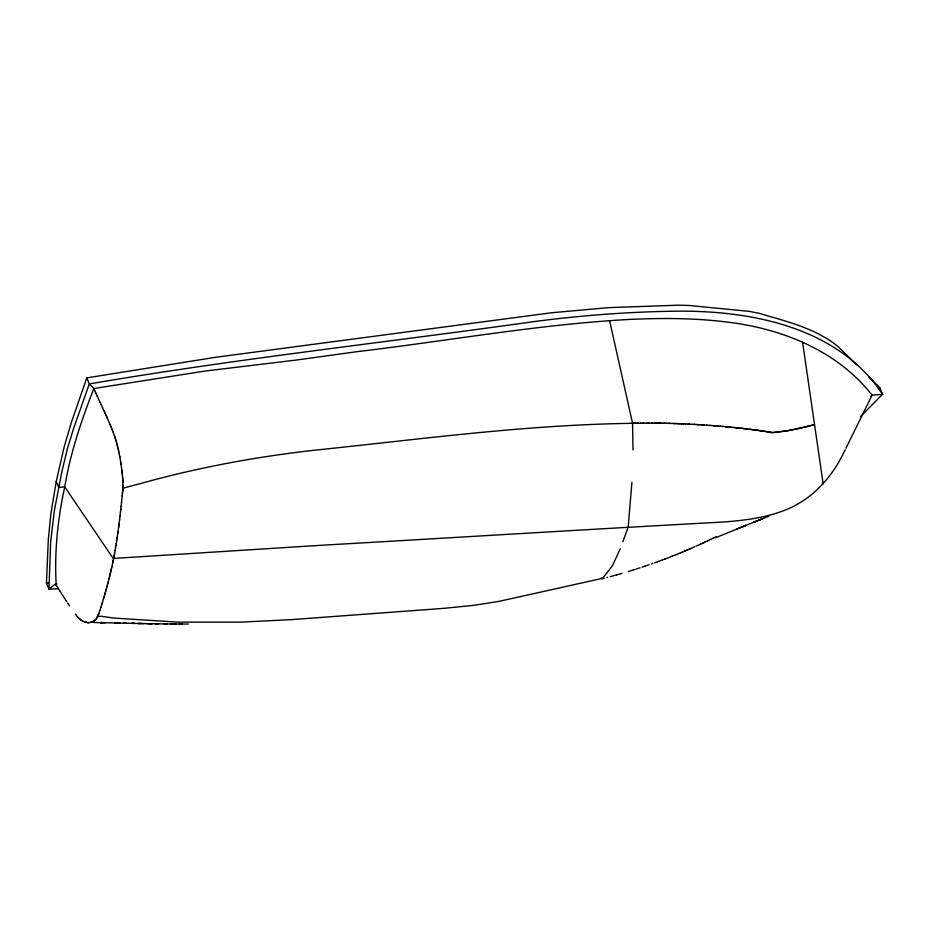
<?xml version="1.0" encoding="UTF-8"?>
<svg xmlns="http://www.w3.org/2000/svg" width="929" height="929" viewBox="0 0 929 929"><rect width="100%" height="100%" fill="white"/><g stroke="black" fill="none" stroke-linecap="round" stroke-linejoin="round"><path stroke-width="1.39" d="M122.419 493.775L122.976 485.356M631.929 482.163L628.19 527.091L622.883 541.712M58.608 588.8L48.97 589.125L46.45 583.075L48.331 539.157L50.898 513.702L56.251 481.396L64.217 446.675L71.312 422.567L86.792 377.882L216.004 357.224L551.28 312.794L608.925 307.615L675.476 305.293A116.45 72.09 -22.4 0 0 678.077 305.165L689.643 305.49A108.101 66.923 -22.4 0 0 692 305.757L746.312 311.076A96.674 67.143 -29.5 0 0 748.728 311.273L759.33 313.328A101.354 70.395 -29.5 0 0 761.455 314.014C788.187 321.794 816.545 328.866 838.481 346.877A107.927 73.066 -25.5 0 0 839.828 348.282L856.573 364.772M122.709 490.791L122.605 491.847M122.733 490.617L122.86 489.386M122.465 493.253L122.535 492.544M122.198 495.865L122.442 493.462M122.222 495.749L121.548 502.206M121.56 502.066L121.084 506.468M120.793 509.138L121.107 506.317M120.689 510.067L120.816 508.964M120.7 509.963L120.387 512.843M120.387 512.762L119.98 516.338M119.992 516.199L119.644 519.218M119.516 520.205L119.655 519.09M119.527 520.124L119.063 523.886M119.04 524.026L118.877 525.315M118.796 525.953L118.889 525.21M118.807 525.814L118.657 526.998M118.575 527.602L118.668 526.906M118.587 527.544L117.995 531.818M118.006 531.748L117.844 532.932M117.867 532.77L117.17 537.485M117.1 537.949L117.193 537.357M117.019 538.53L117.124 537.798M116.973 538.832L116.787 540.004M116.822 539.83L116.648 540.933M116.497 541.862L116.613 541.166M116.52 541.758L116.183 543.883M116.195 543.79L115.904 545.59M115.858 545.834L115.521 547.913M115.521 547.855L115.068 550.525M115.08 550.444L114.639 553.022M114.511 553.73L114.65 552.964M114.534 553.603L114.279 555.019M114.07 556.157L114.244 555.252M113.965 556.761L114.104 556.006M113.965 556.726L113.744 557.969M113.547 558.979L64.763 486.912C70.279 453.027 81.462 420.442 93.817 388.519L205.669 370.973L296.409 360.046L357.607 351.58C448.219 340.908 538.367 324.384 629.595 319.425C662.609 317.904 695.833 317.997 728.661 322.258C782.741 328.947 837.865 351.116 872.087 395.197L882.55 394.279L879.798 387.695L869.114 377.151M113.292 560.187L113.57 558.863M113.315 560.071L113.141 560.895M113.164 560.768L112.85 562.266M112.757 562.66L112.885 562.08M112.49 563.891L112.63 563.241M112.514 563.822L111.875 566.713M111.898 566.597L111.608 567.863M111.387 568.862L111.654 567.677M111.41 568.757L111.248 569.442M111.283 569.291L111.027 570.441M111.039 570.36L110.888 571.01M110.911 570.894L110.586 572.287M110.609 572.229L110.284 573.553M110.319 573.425L110.156 574.087M110.191 573.983L110.04 574.621M109.97 574.877L109.715 575.934M109.738 575.817L109.506 576.804M109.517 576.735L109.134 578.302M108.867 579.359L109.157 578.21M108.739 579.882L108.379 581.287M108.403 581.194L107.834 583.366M107.857 583.273L107.509 584.62M107.067 586.28L107.52 584.573M107.102 586.129L106.614 587.941M106.161 589.578L106.661 587.79M106.196 589.485L105.674 591.367M105.697 591.285L105.337 592.563M105.36 592.458L105.012 593.677M104.965 593.828L104.675 594.839M104.698 594.757L104.35 595.965M104.385 595.849L103.793 597.846M103.839 597.695L103.409 599.159M102.538 602.015L103.421 599.089M102.573 601.887L102.178 603.176M102.236 602.979L101.946 603.931M101.981 603.804L100.796 607.531M100.831 607.427L100.553 608.263M100.46 608.565L99.682 610.899M99.717 610.806L97.986 615.857M98.753 613.639L96.221 618.935L97.173 617.518M620.247 548.737L612.455 565.761L603.188 577.536M845.924 448.266L872.087 395.197L870.937 396.346M845.158 449.764L844.856 450.356M844.542 450.948C832.187 477.843 810.692 501.172 782.299 511.147C763.801 518.045 744.001 520.345 724.434 521.959C589.88 529.216 455.384 537.589 320.842 545.3L113.652 558.422M97.673 616.682L100.901 616.264L113.164 617.959A131.732 89.207 -22.6 0 1 116.253 618.215L178.136 622.151L240.657 622.151L292.136 619.585L444.097 608.321L473.732 605.336L498.989 601.377L602.41 578.361M861.717 415.391L882.55 394.279C837.958 326.753 750.017 310.065 674.477 311.215C627.574 311.854 580.706 315.523 534.198 321.562C385.907 342.487 236.965 358.629 89.312 383.932L73.89 427.561L67.445 448.556L61.744 472.153L54.254 511.24L50.665 542.048L48.97 589.125L55.357 584.132L56.959 583.888M860.417 416.598L861.067 415.995M878.462 388.879L879.798 387.695M93.666 621.118L95.815 619.457A27.51 9.894 81.5 0 1 95.072 620.189L93.504 621.211M715.899 536.811L716.48 536.521M714.726 537.38L713.217 538.123M713.565 537.961L711.231 539.087M710.65 539.366L709.617 539.865M708.897 540.213L707.724 540.771M707.55 540.852L703.032 542.977M703.613 542.699L704.786 542.153M702.893 543.035L700.814 543.999M700.675 544.057L699.502 544.603M92.621 621.64L93.33 621.292L92.494 621.698M699.258 544.708L696.135 546.124M694.776 546.728L691.954 547.971M691.222 548.296L689.864 548.888M690.63 548.551L688.819 549.341M688.853 549.329L687.239 550.014M686.194 550.467L687.065 550.096M686.473 550.351L684.615 551.141M685.277 550.851L682.513 552.023M681.991 552.244L682.896 551.861M680.934 552.674L681.7 552.36M715.574 537.775L745.824 525.419L736.802 529.065M680.411 552.894L681.108 552.604M679.912 553.092L678.298 553.754M677.52 554.079L676.324 554.555M757.472 520.786L753.524 522.342L762.268 518.858L741.795 527.057M676.184 554.613L674.071 555.461M758.378 520.426L768.794 516.292M672.131 556.239L673.014 555.89M672.48 556.099L669.31 557.342M668.532 557.644L664.316 559.258M665.059 558.968L663.991 559.374M662.4 559.978L663.109 559.711M662.505 559.932L660.693 560.605M659.729 560.965L658.127 561.546M657.593 561.743L658.278 561.499M657.058 561.94L654.643 562.811M651.601 563.88L652.82 563.45M649.174 564.727L646.886 565.517M646.131 565.773L644.912 566.179M644.738 566.237L642.055 567.143M640.046 567.793L635.773 569.175M633.938 569.756L634.542 569.558M633.427 569.918L628.422 571.463M811.714 425.319L814.152 424.599L809.217 426.028M622.082 573.344L620.456 573.808M619.91 573.971L616.659 574.888M811.005 425.528L788.651 430.522M616.775 574.854L614.499 575.492M613.697 575.701L611.851 576.212M808.485 426.225L806.627 426.713M610.156 576.665L611.247 576.375M606.939 577.513L607.554 577.35M805.873 426.91L803.968 427.386M604.187 578.221L602.549 578.639M90.473 622.384L92.145 621.849L90.276 622.43M802.795 427.665L801.228 428.037M800.043 428.304L798.034 428.745M797.221 428.908L795.154 429.337M793.912 429.581L791.787 429.976M790.939 430.127L789.035 430.464M89.765 622.535L89.567 622.569M788.767 430.499L786.561 430.859M788.326 430.58L787.444 430.719M786.7 430.835L775.03 432.38A43.187 31.76 85.6 0 1 770.211 432.519M786.306 430.905L784.331 431.195M783.937 431.253L772.765 432.531L758.006 430.382M46.45 583.075L48.18 582.971M88.313 622.674L89.207 622.616L88.092 622.685M633.16 423.31C526.046 424.658 419.862 439.324 313.479 450.333C255.893 456.859 198.725 467.426 142.857 482.917A131.732 91.971 -23.7 0 1 139.547 483.777L122.965 488.178M633.613 423.299L634.333 423.287M633.09 423.31L633.752 423.299M634.925 423.276L635.517 423.264M634.135 423.287L636.098 423.252M635.68 423.252L638.444 423.206M637.271 423.229L637.851 423.218M638.269 423.218L640.847 423.183M640.778 423.183L643.112 423.159M642.903 423.159L643.936 423.148M643.692 423.148L647.188 423.136M647.014 423.136L648.93 423.125M648.547 423.125L651.821 423.136M188.332 624.033L179.46 624.033L182.281 624.044M181.875 624.044L170.611 623.986L175.825 624.021L173.421 624.009M651.612 423.125L652.634 423.136M652.39 423.136L654.167 423.136M654.132 423.136L655.851 423.159M164.166 623.928L166.965 623.951L155.77 623.812L158.569 623.858M173.003 624.009L164.584 623.928M655.688 423.148L657.209 423.171M657.012 423.159L657.72 423.171M658.162 423.171L659.741 423.194M657.581 423.171L658.22 423.183M659.3 423.194L660.449 423.206M661.018 423.218L663.306 423.252M660.252 423.206L661.762 423.229M93.655 622.523L105.163 622.72M158.139 623.847L146.968 623.661M149.755 623.719L152.112 623.754L138.293 623.475L143.449 623.591M131.825 623.336L134.612 623.394L123.476 623.138L126.263 623.208M663.283 423.252L664.281 423.276M664.792 423.276L666.302 423.31M663.887 423.264L665.025 423.287M666.163 423.31L666.801 423.322M102.399 622.674L100.123 622.616L119.795 623.045M140.651 623.533L132.278 623.347M666.732 423.322L668.81 423.369M125.81 623.196L114.697 622.929L117.008 622.987M668.439 423.357L669.577 423.392M670.146 423.403L673.537 423.496M669.31 423.38L670.308 423.403M673.804 423.508L674.802 423.543M673.304 423.496L674.106 423.519M675.302 423.554L676.358 423.589M674.663 423.543L675.789 423.578M676.289 423.589L678.042 423.659M677.775 423.647L678.774 423.682M679.169 423.694L680.295 423.74M678.611 423.67L679.262 423.694M681.735 423.798L680.26 423.74M682.234 423.821L683.221 423.856M681.41 423.787L682.525 423.833M683.082 423.856L685.312 423.949M685.184 423.938L688.122 424.077M688.099 424.077L689.202 424.135M689.597 424.158L693.069 424.332M689.109 424.123L689.759 424.158M694.462 424.414L692.999 424.332M694.718 424.425L696.402 424.518M694.172 424.39L694.95 424.437M696.367 424.518L697.458 424.588M697.853 424.611L698.817 424.669M697.365 424.576L698.004 424.611M699.293 424.692L701.825 424.855M698.562 424.646L699.653 424.716M702.37 424.89L704.101 424.994M701.697 424.843L702.661 424.901M704.008 424.994L706.969 425.192M706.714 425.18L709.942 425.412M710.29 425.436L712.659 425.61M709.814 425.401L710.488 425.447M713.704 425.691L712.636 425.61M714.552 425.761L715.957 425.865M714.076 425.714L714.773 425.772M713.611 425.679L714.238 425.737M715.841 425.854L717.432 425.993M717.374 425.981L718.779 426.097M718.5 426.074L720.649 426.26M720.614 426.248L722.727 426.434M722.983 426.457L725.758 426.713M722.518 426.423L723.261 426.481M725.363 426.678L726.408 426.771M726.687 426.794L727.616 426.887M726.223 426.748L726.931 426.817M727.976 426.922L729.915 427.096M727.453 426.864L728.069 426.922M729.544 427.061L731.111 427.224M730.833 427.189L733.701 427.479M733.585 427.468L734.955 427.607M734.734 427.584L735.408 427.654M736.291 427.746L737.22 427.851M736.314 427.746L735.257 427.642M737.312 427.863L741.412 428.304M736.802 427.804L738.137 427.944M738.59 427.99L739.879 428.141M742.201 428.397L745.337 428.757M741.748 428.339L742.945 428.478M741.296 428.292L741.923 428.362M743.095 428.501L743.966 428.594M745.488 428.78L746.231 428.861M744.977 428.722L745.778 428.815M746.997 428.954L748.519 429.14M746.498 428.896L747.566 429.024M745.987 428.838L746.672 428.919M748.902 429.186L750.237 429.361M750.028 429.326L750.678 429.407M751.027 429.453L753.767 429.813M750.527 429.395L751.12 429.465M751.526 429.523L753.326 429.755M753.535 429.779L754.209 429.872M754.034 429.848L754.65 429.93M755.022 429.976L756.52 430.173M756.833 430.22L757.716 430.336M755.962 430.104L758.145 430.394M758.494 430.452L761.199 430.824M770.222 432.206L761.455 430.87M822.409 483.544L823.129 483.765L802.598 342.244M82.53 621.176L87.802 622.674L82.46 621.129M80.591 619.806L81.682 620.642L77.676 616.949M80.068 619.364L79.36 618.702M602.015 578.767L601.179 578.024M77.49 616.728L76.12 615.103M75.888 614.801L75.377 614.15M69.536 605.894L68.502 604.338M56.251 585.491C54.219 552.918 57.644 519.148 64.763 486.912L58.782 487.446L56.251 481.396M56.228 585.456L56.704 586.176M56.669 586.118L57.853 587.918M68.56 604.431L67.689 603.095M57.819 587.883L59.688 590.728M59.653 590.693L66.075 600.598M66.842 601.795L66.029 600.529M101.238 404.823L103.514 409.77M100.181 402.547L101.273 404.916M103.456 409.654L104.083 411.013M100.204 402.594L98.671 399.249M104.071 410.99L104.547 412.023M104.536 412L104.954 412.917M98.509 398.878L97.336 396.3M104.931 412.871L105.36 413.811M97.371 396.393L95.896 393.141M105.325 413.742L106.057 415.356M95.362 391.968L95.908 393.164M106.034 415.309L106.73 416.866M95.222 391.643L94.27 389.518M93.875 388.636L94.282 389.565M106.707 416.807L107.311 418.155M93.887 388.67L89.312 383.932L86.792 377.882M107.299 418.12L109.425 422.985M109.529 423.241L110.249 424.936M110.191 424.808L110.505 425.563M110.47 425.459L111.097 426.98M111.062 426.91L111.654 428.374M111.619 428.257L112.003 429.221M112.13 429.546L112.769 431.219M112.757 431.184L112.978 431.764M113.036 431.904L114.313 435.422M114.348 435.538L114.65 436.421M114.522 436.061L115.231 438.174M115.057 437.617L116.218 441.368M115.614 439.359L115.8 439.963M116.206 441.321L116.555 442.541M116.531 442.471L116.764 443.307M116.74 443.214L117.333 445.455M117.193 444.898L117.588 446.454M117.518 446.21L117.89 447.743M609.587 320.61L632.579 423.322L632.986 449.903M117.983 448.126L118.25 449.276M118.297 449.473L118.506 450.437M118.471 450.298L118.68 451.215M118.657 451.111L119.04 452.969M119.098 453.224L119.4 454.734M119.469 455.117L119.609 455.849M119.655 456.104L119.795 456.836M119.771 456.696L119.887 457.335M119.876 457.289L120.422 460.459M120.456 460.645L120.654 461.852M120.642 461.806L120.805 462.851M120.84 463.048L121.025 464.303M121.014 464.245L121.571 468.239M121.56 468.135L121.838 470.295M121.827 470.237L121.931 471.131M121.92 471.026L122.036 471.967M122.059 472.222L122.175 473.221M122.163 473.128L122.256 474.011M122.349 474.8L122.407 475.393M122.396 475.276L122.489 476.182M122.477 476.101L122.593 477.262M122.582 477.181L122.651 477.97M122.651 477.924L122.767 479.352A27.51 9.894 81.5 0 1 122.895 481.501L122.918 482.337M122.767 479.41L122.895 481.524M122.918 482.279L122.976 486.459M97.893 615.706A18.115 7.722 69.4 0 1 97.359 616.949M122.791 487.11A18.115 9.58 76.2 0 1 122.698 489.269"/></g></svg>
